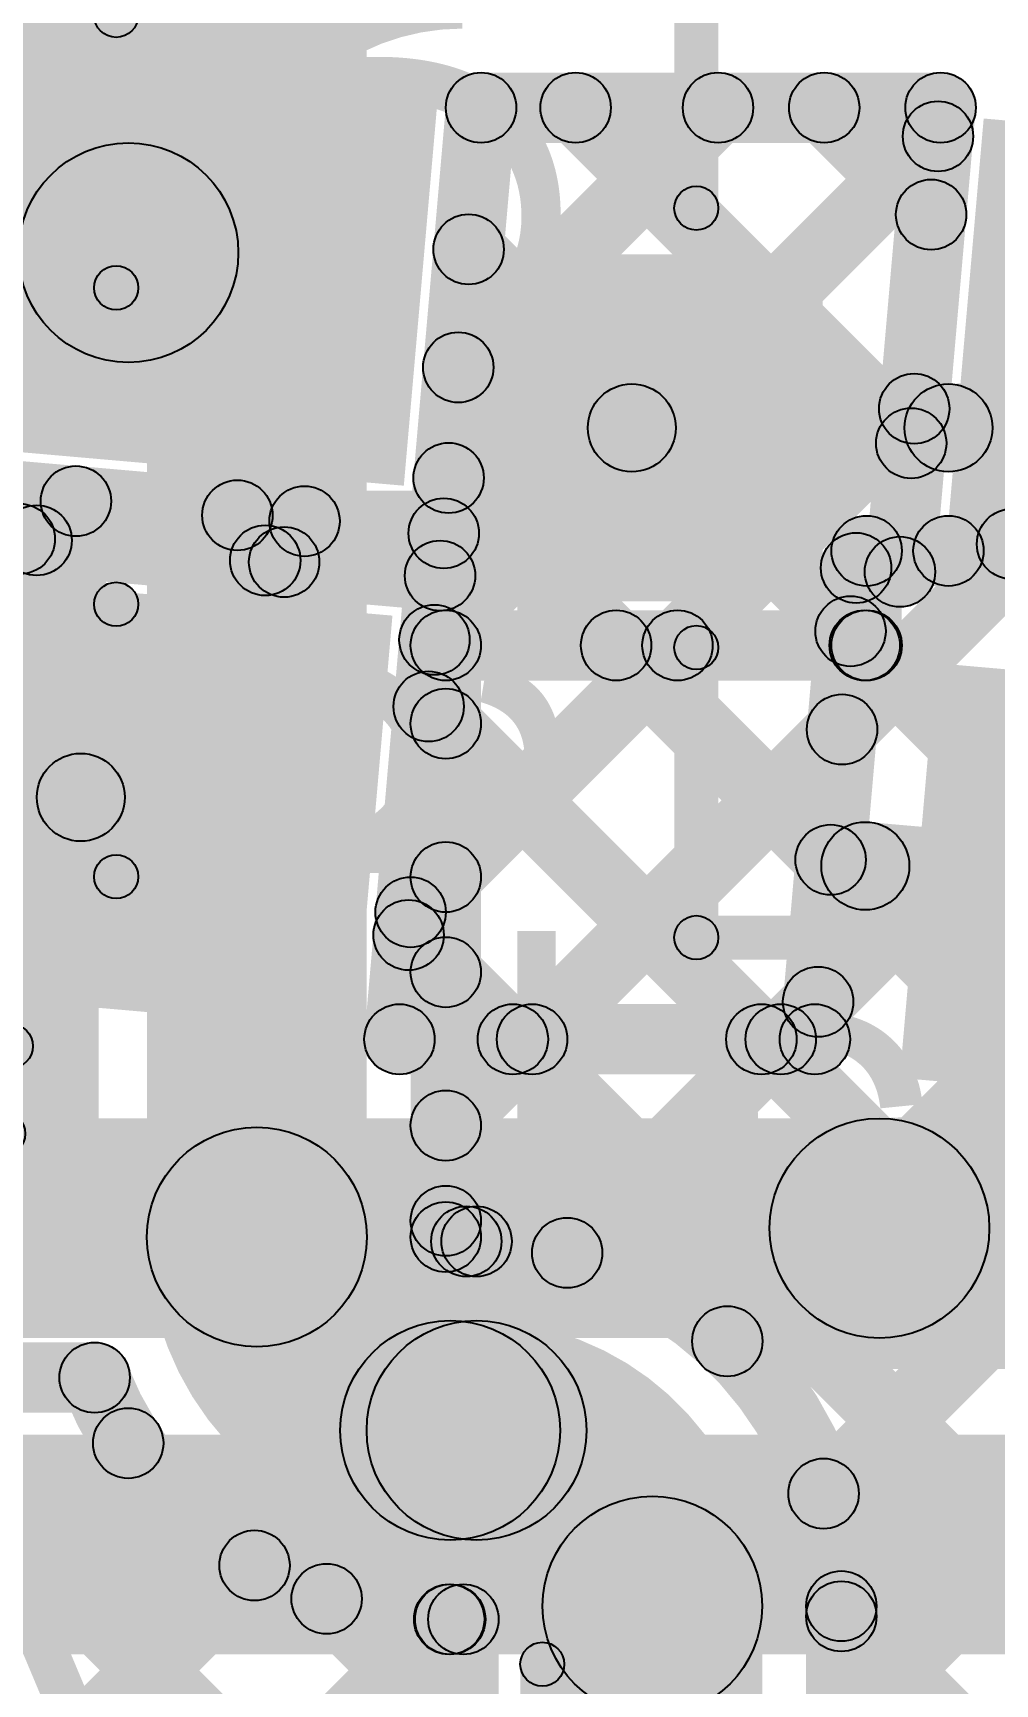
# Model space of a CAD drawing. Header units: millimetres. Extents: x -2.17 to 2.17, y -2.17 to 2.17.
# Drawn here: x -0.1375 to -0.028, y -0.8829 to -0.695 of the extents above; entities that cross this region are included whole.
import ezdxf

# ---------------------------------------------------------------- set-up
doc = ezdxf.new("R2010")
doc.units = ezdxf.units.MM
doc.header["$MEASUREMENT"] = 0
for name, color, linetype in [('BottomLayer', 5, 'Continuous'), ('BottomOverlay', 54, 'Continuous'), ('BottomPaste', 16, 'Continuous'), ('BottomSolder', 6, 'Continuous'), ('Mechanical2', 216, 'Continuous'), ('TopLayer', 1, 'Continuous'), ('TopOverlay', 2, 'Continuous'), ('TopPaste', 8, 'Continuous'), ('TopSolder', 216, 'Continuous')]:
    doc.layers.add(name, color=color, linetype=linetype)

# ---------------------------------------------------------------- blocks, each defined once
blk = doc.blocks.new('YS_SBZ9032C03R16_B_29')
at = {"layer": 'BottomOverlay'}
blk.add_hatch(color=54, dxfattribs=at).paths.add_polyline_path([(-0.22298, -0.039), (-0.21798, -0.039), (-0.21798, -0.072), (-0.22298, -0.072)])
h = blk.add_hatch(color=54, dxfattribs=at)
edge = h.paths.add_edge_path()
edge.add_arc((-0.22048, -0.072), 0.0025, 0, 360)
at = {"layer": 'BottomOverlay', "const_width": 0.005}
blk.add_lwpolyline([(0.17434, -0.04428, -0.777083), (-0.17427, -0.04458)], format="xyb", dxfattribs=at)
at = {"layer": 'BottomOverlay'}
blk.add_circle((-0.22048, -0.072), 0.0025, dxfattribs=at)
blk = doc.blocks.new('SOT_23F_B_95')
at = {"layer": 'BottomLayer'}
for points in [[(-0.05315, 0.05906), (-0.02165, 0.05906), (-0.02165, 0.02362), (-0.05315, 0.02362)], [(0.02165, 0.05906), (0.05315, 0.05906), (0.05315, 0.02362), (0.02165, 0.02362)], [(-0.01575, -0.02362), (0.01575, -0.02362), (0.01575, -0.05906), (-0.01575, -0.05906)]]:
    blk.add_hatch(color=5, dxfattribs=at).paths.add_polyline_path(points)
at = {"layer": 'BottomOverlay'}
h = blk.add_hatch(color=54, dxfattribs=at)
edge = h.paths.add_edge_path()
edge.add_arc((-0.066, 0.036), 0.005, 0, 360)
h = blk.add_hatch(color=54, dxfattribs=at)
edge = h.paths.add_edge_path()
edge.add_arc((-0.062, 0.036), 0.005, 0, 360)
for points in [[(-0.01236, 0.03418), (-0.01244, 0.03918), (0.00896, 0.0395), (0.00904, 0.0345)], [(-0.0555, -0.034), (-0.0605, -0.034), (-0.0605, 0.014), (-0.0555, 0.014)], [(0.0605, -0.034), (0.0555, -0.034), (0.0555, 0.014), (0.0605, 0.014)], [(-0.025, -0.0315), (-0.025, -0.0365), (-0.058, -0.0365), (-0.058, -0.0315)], [(0.058, -0.0315), (0.058, -0.0365), (0.025, -0.0365), (0.025, -0.0315)]]:
    blk.add_hatch(color=54, dxfattribs=at).paths.add_polyline_path(points)
h = blk.add_hatch(color=54, dxfattribs=at)
edge = h.paths.add_edge_path()
edge.add_arc((0.009, 0.037), 0.0025, 0, 360)
h = blk.add_hatch(color=54, dxfattribs=at)
edge = h.paths.add_edge_path()
edge.add_arc((-0.0124, 0.03668), 0.0025, 0, 360)
h = blk.add_hatch(color=54, dxfattribs=at)
edge = h.paths.add_edge_path()
edge.add_arc((-0.058, 0.014), 0.0025, 0, 360)
h = blk.add_hatch(color=54, dxfattribs=at)
edge = h.paths.add_edge_path()
edge.add_arc((0.058, 0.014), 0.0025, 0, 360)
h = blk.add_hatch(color=54, dxfattribs=at)
edge = h.paths.add_edge_path()
edge.add_arc((-0.058, -0.034), 0.0025, 0, 360)
h = blk.add_hatch(color=54, dxfattribs=at)
edge = h.paths.add_edge_path()
edge.add_arc((-0.058, -0.034), 0.0025, 0, 360)
h = blk.add_hatch(color=54, dxfattribs=at)
edge = h.paths.add_edge_path()
edge.add_arc((-0.025, -0.034), 0.0025, 0, 360)
h = blk.add_hatch(color=54, dxfattribs=at)
edge = h.paths.add_edge_path()
edge.add_arc((0.025, -0.034), 0.0025, 0, 360)
h = blk.add_hatch(color=54, dxfattribs=at)
edge = h.paths.add_edge_path()
edge.add_arc((0.058, -0.034), 0.0025, 0, 360)
h = blk.add_hatch(color=54, dxfattribs=at)
edge = h.paths.add_edge_path()
edge.add_arc((0.058, -0.034), 0.0025, 0, 360)
at = {"layer": 'BottomPaste'}
for points in [[(-0.05315, 0.05906), (-0.02165, 0.05906), (-0.02165, 0.02362), (-0.05315, 0.02362)], [(0.02165, 0.05906), (0.05315, 0.05906), (0.05315, 0.02362), (0.02165, 0.02362)], [(-0.01575, -0.02362), (0.01575, -0.02362), (0.01575, -0.05906), (-0.01575, -0.05906)]]:
    blk.add_hatch(color=16, dxfattribs=at).paths.add_polyline_path(points)
at = {"layer": 'BottomSolder'}
for points in [[(-0.05715, 0.06306), (-0.01765, 0.06306), (-0.01765, 0.01962), (-0.05715, 0.01962)], [(0.01765, 0.06306), (0.05715, 0.06306), (0.05715, 0.01962), (0.01765, 0.01962)], [(-0.01975, -0.01962), (0.01975, -0.01962), (0.01975, -0.06306), (-0.01975, -0.06306)]]:
    blk.add_hatch(color=6, dxfattribs=at).paths.add_polyline_path(points)
at = {"layer": 'BottomOverlay', "const_width": 0.01}
blk.add_lwpolyline([(-0.062, 0.036, 1), (-0.066, 0.036, 1)], format="xyb", close=True, dxfattribs=at)
at = {"layer": 'BottomOverlay'}
for centre, radius in [((-0.066, 0.036), 0.005), ((-0.062, 0.036), 0.005), ((0.009, 0.037), 0.0025), ((-0.0124, 0.03668), 0.0025), ((-0.058, 0.014), 0.0025), ((0.058, 0.014), 0.0025), ((-0.058, -0.034), 0.0025), ((-0.058, -0.034), 0.0025), ((-0.025, -0.034), 0.0025), ((0.025, -0.034), 0.0025), ((0.058, -0.034), 0.0025), ((0.058, -0.034), 0.0025)]:
    blk.add_circle(centre, radius, dxfattribs=at)
blk = doc.blocks.new('WS2812B_M____248')
at = {"layer": 'TopLayer'}
for points in [[(-0.09409, 0.05079), (-0.03504, 0.05079), (-0.03504, 0.01142), (-0.09409, 0.01142)], [(0.03504, 0.05079), (0.09409, 0.05079), (0.09409, 0.01142), (0.03504, 0.01142)], [(-0.09409, -0.01142), (-0.03504, -0.01142), (-0.03504, -0.05079), (-0.09409, -0.05079)], [(0.03504, -0.01142), (0.09409, -0.01142), (0.09409, -0.05079), (0.03504, -0.05079)]]:
    blk.add_hatch(color=1, dxfattribs=at).paths.add_polyline_path(points)
at = {"layer": 'TopOverlay'}
h = blk.add_hatch(color=2, dxfattribs=at)
edge = h.paths.add_edge_path()
edge.add_arc((-0.07, 0.07), 0.0025, 0, 360)
h = blk.add_hatch(color=2, dxfattribs=at)
edge = h.paths.add_edge_path()
edge.add_arc((-0.07, 0.07), 0.0025, 0, 360)
for points in [[(-0.07, 0.0675), (-0.07, 0.0725), (0.07, 0.0725), (0.07, 0.0675)], [(-0.0675, 0.06), (-0.0725, 0.06), (-0.0725, 0.07), (-0.0675, 0.07)], [(0.0725, 0.06), (0.0675, 0.06), (0.0675, 0.07), (0.0725, 0.07)], [(-0.0675, -0.07), (-0.0725, -0.07), (-0.0725, -0.06), (-0.0675, -0.06)], [(0.0725, -0.07), (0.0675, -0.07), (0.0675, -0.06), (0.0725, -0.06)], [(-0.07, -0.0725), (-0.07, -0.0675), (0.07, -0.0675), (0.07, -0.0725)]]:
    blk.add_hatch(color=2, dxfattribs=at).paths.add_polyline_path(points)
h = blk.add_hatch(color=2, dxfattribs=at)
edge = h.paths.add_edge_path()
edge.add_arc((0.07, 0.07), 0.0025, 0, 360)
h = blk.add_hatch(color=2, dxfattribs=at)
edge = h.paths.add_edge_path()
edge.add_arc((0.07, 0.07), 0.0025, 0, 360)
h = blk.add_hatch(color=2, dxfattribs=at)
edge = h.paths.add_edge_path()
edge.add_arc((-0.091, 0.061), 0.0025, 0, 360)
h = blk.add_hatch(color=2, dxfattribs=at)
edge = h.paths.add_edge_path()
edge.add_arc((-0.085, 0.061), 0.0025, 0, 360)
h = blk.add_hatch(color=2, dxfattribs=at)
edge = h.paths.add_edge_path()
edge.add_arc((-0.07, 0.06), 0.0025, 0, 360)
h = blk.add_hatch(color=2, dxfattribs=at)
edge = h.paths.add_edge_path()
edge.add_arc((0.07, 0.06), 0.0025, 0, 360)
h = blk.add_hatch(color=2, dxfattribs=at)
edge = h.paths.add_edge_path()
edge.add_arc((-0.07, -0.06), 0.0025, 0, 360)
h = blk.add_hatch(color=2, dxfattribs=at)
edge = h.paths.add_edge_path()
edge.add_arc((0.07, -0.06), 0.0025, 0, 360)
h = blk.add_hatch(color=2, dxfattribs=at)
edge = h.paths.add_edge_path()
edge.add_arc((-0.07, -0.07), 0.0025, 0, 360)
h = blk.add_hatch(color=2, dxfattribs=at)
edge = h.paths.add_edge_path()
edge.add_arc((-0.07, -0.07), 0.0025, 0, 360)
h = blk.add_hatch(color=2, dxfattribs=at)
edge = h.paths.add_edge_path()
edge.add_arc((0.07, -0.07), 0.0025, 0, 360)
h = blk.add_hatch(color=2, dxfattribs=at)
edge = h.paths.add_edge_path()
edge.add_arc((0.07, -0.07), 0.0025, 0, 360)
at = {"layer": 'TopPaste'}
for points in [[(-0.09409, 0.05079), (-0.03504, 0.05079), (-0.03504, 0.01142), (-0.09409, 0.01142)], [(0.03504, 0.05079), (0.09409, 0.05079), (0.09409, 0.01142), (0.03504, 0.01142)], [(-0.09409, -0.01142), (-0.03504, -0.01142), (-0.03504, -0.05079), (-0.09409, -0.05079)], [(0.03504, -0.01142), (0.09409, -0.01142), (0.09409, -0.05079), (0.03504, -0.05079)]]:
    blk.add_hatch(color=8, dxfattribs=at).paths.add_polyline_path(points)
at = {"layer": 'TopSolder'}
for points in [[(-0.09809, 0.05479), (-0.03104, 0.05479), (-0.03104, 0.00742), (-0.09809, 0.00742)], [(0.03104, 0.05479), (0.09809, 0.05479), (0.09809, 0.00742), (0.03104, 0.00742)], [(-0.09809, -0.00742), (-0.03104, -0.00742), (-0.03104, -0.05479), (-0.09809, -0.05479)], [(0.03104, -0.00742), (0.09809, -0.00742), (0.09809, -0.05479), (0.03104, -0.05479)]]:
    blk.add_hatch(color=216, dxfattribs=at).paths.add_polyline_path(points)
at = {"layer": 'TopOverlay', "const_width": 0.005}
blk.add_lwpolyline([(-0.085, 0.061, 1), (-0.091, 0.061, 1)], format="xyb", close=True, dxfattribs=at)
at = {"layer": 'TopOverlay'}
for centre in [(-0.07, 0.07), (-0.07, 0.07), (0.07, 0.07), (0.07, 0.07), (-0.091, 0.061), (-0.085, 0.061), (-0.07, 0.06), (0.07, 0.06), (-0.07, -0.06), (0.07, -0.06), (-0.07, -0.07), (-0.07, -0.07), (0.07, -0.07), (0.07, -0.07)]:
    blk.add_circle(centre, 0.0025, dxfattribs=at)
blk = doc.blocks.new('C__0603_B_288')
at = {"layer": 'BottomLayer'}
for points in [[(-0.045, -0.0175), (-0.045, 0.0175), (-0.015, 0.0175), (-0.015, -0.0175)], [(0.015, -0.0175), (0.015, 0.0175), (0.045, 0.0175), (0.045, -0.0175)]]:
    blk.add_hatch(color=5, dxfattribs=at).paths.add_polyline_path(points)
at = {"layer": 'BottomOverlay'}
h = blk.add_hatch(color=54, dxfattribs=at)
edge = h.paths.add_edge_path()
edge.add_arc((-0.049, 0.021), 0.0025, 0, 360)
h = blk.add_hatch(color=54, dxfattribs=at)
edge = h.paths.add_edge_path()
edge.add_arc((-0.049, 0.021), 0.0025, 0, 360)
for points in [[(-0.049, 0.0185), (-0.049, 0.0235), (-0.018, 0.0235), (-0.018, 0.0185)], [(0.018, 0.0185), (0.018, 0.0235), (0.049, 0.0235), (0.049, 0.0185)], [(-0.0515, 0.021), (-0.0465, 0.021), (-0.0465, -0.021), (-0.0515, -0.021)], [(0.0465, 0.021), (0.0515, 0.021), (0.0515, -0.021), (0.0465, -0.021)], [(-0.049, -0.0235), (-0.049, -0.0185), (-0.018, -0.0185), (-0.018, -0.0235)], [(0.018, -0.0235), (0.018, -0.0185), (0.049, -0.0185), (0.049, -0.0235)]]:
    blk.add_hatch(color=54, dxfattribs=at).paths.add_polyline_path(points)
h = blk.add_hatch(color=54, dxfattribs=at)
edge = h.paths.add_edge_path()
edge.add_arc((-0.018, 0.021), 0.0025, 0, 360)
h = blk.add_hatch(color=54, dxfattribs=at)
edge = h.paths.add_edge_path()
edge.add_arc((0.018, 0.021), 0.0025, 0, 360)
h = blk.add_hatch(color=54, dxfattribs=at)
edge = h.paths.add_edge_path()
edge.add_arc((0.049, 0.021), 0.0025, 0, 360)
h = blk.add_hatch(color=54, dxfattribs=at)
edge = h.paths.add_edge_path()
edge.add_arc((0.049, 0.021), 0.0025, 0, 360)
h = blk.add_hatch(color=54, dxfattribs=at)
edge = h.paths.add_edge_path()
edge.add_arc((-0.049, -0.021), 0.0025, 0, 360)
h = blk.add_hatch(color=54, dxfattribs=at)
edge = h.paths.add_edge_path()
edge.add_arc((-0.049, -0.021), 0.0025, 0, 360)
h = blk.add_hatch(color=54, dxfattribs=at)
edge = h.paths.add_edge_path()
edge.add_arc((-0.018, -0.021), 0.0025, 0, 360)
h = blk.add_hatch(color=54, dxfattribs=at)
edge = h.paths.add_edge_path()
edge.add_arc((0.018, -0.021), 0.0025, 0, 360)
h = blk.add_hatch(color=54, dxfattribs=at)
edge = h.paths.add_edge_path()
edge.add_arc((0.049, -0.021), 0.0025, 0, 360)
h = blk.add_hatch(color=54, dxfattribs=at)
edge = h.paths.add_edge_path()
edge.add_arc((0.049, -0.021), 0.0025, 0, 360)
at = {"layer": 'BottomPaste'}
for points in [[(-0.045, -0.0175), (-0.045, 0.0175), (-0.015, 0.0175), (-0.015, -0.0175)], [(0.015, -0.0175), (0.015, 0.0175), (0.045, 0.0175), (0.045, -0.0175)]]:
    blk.add_hatch(color=16, dxfattribs=at).paths.add_polyline_path(points)
at = {"layer": 'BottomSolder'}
for points in [[(-0.04736, -0.01986), (-0.04736, 0.01986), (-0.01264, 0.01986), (-0.01264, -0.01986)], [(0.01264, -0.01986), (0.01264, 0.01986), (0.04736, 0.01986), (0.04736, -0.01986)]]:
    blk.add_hatch(color=6, dxfattribs=at).paths.add_polyline_path(points)
at = {"layer": 'BottomOverlay'}
for centre in [(-0.049, 0.021), (-0.049, 0.021), (-0.018, 0.021), (0.018, 0.021), (0.049, 0.021), (0.049, 0.021), (-0.049, -0.021), (-0.049, -0.021), (-0.018, -0.021), (0.018, -0.021), (0.049, -0.021), (0.049, -0.021)]:
    blk.add_circle(centre, 0.0025, dxfattribs=at)

msp = doc.modelspace()

# ---------------------------------------------------------------- hatches: boundary and pattern name
at = {"layer": 'BottomLayer'}
for points in [[(-0.0995, -0.832), (-0.1245, -0.832), (-0.1245, -0.42), (-0.0995, -0.42)], [(-0.175, -0.741), (-0.131, -0.741), (-0.131, -0.5), (-0.175, -0.5)], [(-0.06934, -0.74493), (-0.06934, -0.73493), (-0.03331, -0.73493), (-0.03331, -0.74493)], [(-0.217, -0.839), (-0.13, -0.839), (-0.13, -0.751), (-0.217, -0.751)], [(-0.08767, -0.82215), (-0.09333, -0.8165), (-0.02656, -0.74972), (-0.0209, -0.75538)], [(-0.04262, -0.75793), (-0.04262, -0.74993), (-0.03331, -0.74993), (-0.03331, -0.75793)], [(-0.02891, -0.75598), (-0.02325, -0.75033), (-0.01555, -0.75803), (-0.02121, -0.76369)], [(-0.03862, -0.76468), (-0.04662, -0.76468), (-0.04662, -0.75393), (-0.03862, -0.75393)], [(-0.0905, -0.76868), (-0.0905, -0.76068), (-0.04262, -0.76068), (-0.04262, -0.76868)], [(-0.08767, -0.79387), (-0.09333, -0.78821), (-0.06697, -0.76185), (-0.06131, -0.76751)], [(-0.07395, -0.76751), (-0.06829, -0.76185), (0.01587, -0.84602), (0.01021, -0.85167)], [(-0.04567, -0.76751), (-0.04001, -0.76185), (-0.01555, -0.78631), (-0.02121, -0.79197)], [(-0.0865, -0.832), (-0.0945, -0.832), (-0.0945, -0.76468), (-0.0865, -0.76468)], [(-0.09333, -0.77642), (-0.08767, -0.77076), (0.00706, -0.86549), (0.0014, -0.87115)], [(-0.07386, -0.83663), (-0.07952, -0.83097), (-0.02121, -0.77266), (-0.01555, -0.77832)], [(-0.09333, -0.8047), (-0.08767, -0.79904), (0.02337, -0.91008), (0.01771, -0.91574)], [(-0.05564, -0.84669), (-0.0613, -0.84103), (-0.02121, -0.80094), (-0.01555, -0.8066)], [(-0.04469, -0.86403), (-0.05035, -0.85837), (-0.00748, -0.8155), (-0.00182, -0.82116)], [(-0.09333, -0.83298), (-0.08767, -0.82733), (-0.08533, -0.82967), (-0.09098, -0.83533)], [(-0.04267, -0.89029), (-0.04833, -0.88463), (0.00341, -0.83289), (0.00907, -0.83855)], [(-0.09, -0.8665), (-0.09, -0.8415), (-0.087, -0.8415), (-0.087, -0.8665)], [(-0.226, -0.852), (-0.226, -0.844), (-0.13045, -0.844), (-0.13045, -0.852)], [(-0.16034, -0.85083), (-0.15468, -0.84517), (-0.0945, -0.90535), (-0.10016, -0.91101)], [(-0.17652, -0.91101), (-0.18218, -0.90535), (-0.12946, -0.85263), (-0.1238, -0.85829)], [(-0.14824, -0.91101), (-0.1539, -0.90535), (-0.11509, -0.86654), (-0.10943, -0.8722)], [(-0.10689, -0.87599), (-0.10123, -0.87034), (-0.08567, -0.8859), (-0.09133, -0.89155)], [(-0.11996, -0.91101), (-0.12561, -0.90535), (-0.09293, -0.87267), (-0.08728, -0.87833)], [(-0.04833, -0.87798), (-0.04267, -0.87233), (0.01384, -0.92884), (0.00819, -0.9345)], [(-0.0545, -2.09761), (-0.0795, -2.09761), (-0.0795, -0.874), (-0.0545, -0.874)], [(-0.0415, -0.96509), (-0.0495, -0.96509), (-0.0495, -0.874), (-0.0415, -0.874)], [(-0.0845, -0.90818), (-0.0925, -0.90818), (-0.0925, -0.8755), (-0.0845, -0.8755)]]:
    msp.add_hatch(color=5, dxfattribs=at).paths.add_polyline_path(points)
h = msp.add_hatch(color=5, dxfattribs=at)
edge = h.paths.add_edge_path()
edge.add_arc((-0.06934, -0.73993), 0.005, 0, 360)
h = msp.add_hatch(color=5, dxfattribs=at)
edge = h.paths.add_edge_path()
edge.add_arc((-0.03331, -0.73993), 0.005, 0, 360)
h = msp.add_hatch(color=5, dxfattribs=at)
edge = h.paths.add_edge_path()
edge.add_arc((-0.03331, -0.73993), 0.005, 0, 360)
h = msp.add_hatch(color=5, dxfattribs=at)
edge = h.paths.add_edge_path()
edge.add_arc((-0.02608, -0.75315), 0.004, 0, 360)
h = msp.add_hatch(color=5, dxfattribs=at)
edge = h.paths.add_edge_path()
edge.add_arc((-0.04262, -0.75393), 0.004, 0, 360)
h = msp.add_hatch(color=5, dxfattribs=at)
edge = h.paths.add_edge_path()
edge.add_arc((-0.04262, -0.75393), 0.004, 0, 360)
h = msp.add_hatch(color=5, dxfattribs=at)
edge = h.paths.add_edge_path()
edge.add_arc((-0.03331, -0.75393), 0.004, 0, 360)
h = msp.add_hatch(color=5, dxfattribs=at)
edge = h.paths.add_edge_path()
edge.add_arc((-0.03331, -0.75393), 0.004, 0, 360)
h = msp.add_hatch(color=5, dxfattribs=at)
edge = h.paths.add_edge_path()
edge.add_arc((-0.0905, -0.76468), 0.004, 0, 360)
h = msp.add_hatch(color=5, dxfattribs=at)
edge = h.paths.add_edge_path()
edge.add_arc((-0.0905, -0.76468), 0.004, 0, 360)
h = msp.add_hatch(color=5, dxfattribs=at)
edge = h.paths.add_edge_path()
edge.add_arc((-0.07112, -0.76468), 0.004, 0, 360)
h = msp.add_hatch(color=5, dxfattribs=at)
edge = h.paths.add_edge_path()
edge.add_arc((-0.06414, -0.76468), 0.004, 0, 360)
h = msp.add_hatch(color=5, dxfattribs=at)
edge = h.paths.add_edge_path()
edge.add_arc((-0.04284, -0.76468), 0.004, 0, 360)
h = msp.add_hatch(color=5, dxfattribs=at)
edge = h.paths.add_edge_path()
edge.add_arc((-0.04262, -0.76468), 0.004, 0, 360)
h = msp.add_hatch(color=5, dxfattribs=at)
edge = h.paths.add_edge_path()
edge.add_arc((-0.04262, -0.76468), 0.004, 0, 360)
h = msp.add_hatch(color=5, dxfattribs=at)
edge = h.paths.add_edge_path()
edge.add_arc((-0.0905, -0.77359), 0.004, 0, 360)
h = msp.add_hatch(color=5, dxfattribs=at)
edge = h.paths.add_edge_path()
edge.add_arc((-0.0905, -0.79104), 0.004, 0, 360)
h = msp.add_hatch(color=5, dxfattribs=at)
edge = h.paths.add_edge_path()
edge.add_arc((-0.0905, -0.80187), 0.004, 0, 360)
h = msp.add_hatch(color=5, dxfattribs=at)
edge = h.paths.add_edge_path()
edge.add_arc((-0.0905, -0.81932), 0.004, 0, 360)
h = msp.add_hatch(color=5, dxfattribs=at)
edge = h.paths.add_edge_path()
edge.add_arc((-0.112, -0.832), 0.0125, 0, 360)
h = msp.add_hatch(color=5, dxfattribs=at)
edge = h.paths.add_edge_path()
edge.add_arc((-0.112, -0.832), 0.0125, 0, 360)
h = msp.add_hatch(color=5, dxfattribs=at)
edge = h.paths.add_edge_path()
edge.add_arc((-0.0905, -0.83016), 0.004, 0, 360)
h = msp.add_hatch(color=5, dxfattribs=at)
edge = h.paths.add_edge_path()
edge.add_arc((-0.0905, -0.832), 0.004, 0, 360)
h = msp.add_hatch(color=5, dxfattribs=at)
edge = h.paths.add_edge_path()
edge.add_arc((-0.08816, -0.8325), 0.004, 0, 360)
h = msp.add_hatch(color=5, dxfattribs=at)
edge = h.paths.add_edge_path()
edge.add_arc((-0.087, -0.8325), 0.004, 0, 360)
h = msp.add_hatch(color=5, dxfattribs=at)
edge = h.paths.add_edge_path()
edge.add_arc((-0.07669, -0.8338), 0.004, 0, 360)
h = msp.add_hatch(color=5, dxfattribs=at)
edge = h.paths.add_edge_path()
edge.add_arc((-0.09, -0.854), 0.0125, 0, 360)
h = msp.add_hatch(color=5, dxfattribs=at)
edge = h.paths.add_edge_path()
edge.add_arc((-0.09, -0.854), 0.0125, 0, 360)
h = msp.add_hatch(color=5, dxfattribs=at)
edge = h.paths.add_edge_path()
edge.add_arc((-0.087, -0.854), 0.0125, 0, 360)
h = msp.add_hatch(color=5, dxfattribs=at)
edge = h.paths.add_edge_path()
edge.add_arc((-0.087, -0.854), 0.0125, 0, 360)
h = msp.add_hatch(color=5, dxfattribs=at)
edge = h.paths.add_edge_path()
edge.add_arc((-0.05847, -0.84386), 0.004, 0, 360)
h = msp.add_hatch(color=5, dxfattribs=at)
edge = h.paths.add_edge_path()
edge.add_arc((-0.13045, -0.848), 0.004, 0, 360)
h = msp.add_hatch(color=5, dxfattribs=at)
edge = h.paths.add_edge_path()
edge.add_arc((-0.13045, -0.848), 0.004, 0, 360)
h = msp.add_hatch(color=5, dxfattribs=at)
edge = h.paths.add_edge_path()
edge.add_arc((-0.12663, -0.85546), 0.004, 0, 360)
h = msp.add_hatch(color=5, dxfattribs=at)
edge = h.paths.add_edge_path()
edge.add_arc((-0.04752, -0.8612), 0.004, 0, 360)
h = msp.add_hatch(color=5, dxfattribs=at)
edge = h.paths.add_edge_path()
edge.add_arc((-0.067, -0.874), 0.0125, 0, 360)
h = msp.add_hatch(color=5, dxfattribs=at)
edge = h.paths.add_edge_path()
edge.add_arc((-0.067, -0.874), 0.0125, 0, 360)
h = msp.add_hatch(color=5, dxfattribs=at)
edge = h.paths.add_edge_path()
edge.add_arc((-0.11226, -0.86937), 0.004, 0, 360)
h = msp.add_hatch(color=5, dxfattribs=at)
edge = h.paths.add_edge_path()
edge.add_arc((-0.10406, -0.87317), 0.004, 0, 360)
h = msp.add_hatch(color=5, dxfattribs=at)
edge = h.paths.add_edge_path()
edge.add_arc((-0.09011, -0.8755), 0.004, 0, 360)
h = msp.add_hatch(color=5, dxfattribs=at)
edge = h.paths.add_edge_path()
edge.add_arc((-0.09, -0.8755), 0.004, 0, 360)
h = msp.add_hatch(color=5, dxfattribs=at)
edge = h.paths.add_edge_path()
edge.add_arc((-0.0885, -0.8755), 0.004, 0, 360)
h = msp.add_hatch(color=5, dxfattribs=at)
edge = h.paths.add_edge_path()
edge.add_arc((-0.0455, -0.874), 0.004, 0, 360)
h = msp.add_hatch(color=5, dxfattribs=at)
edge = h.paths.add_edge_path()
edge.add_arc((-0.0455, -0.874), 0.004, 0, 360)
h = msp.add_hatch(color=5, dxfattribs=at)
edge = h.paths.add_edge_path()
edge.add_arc((-0.0455, -0.87516), 0.004, 0, 360)
at = {"layer": 'TopLayer'}
for points in [[(-0.20547, -0.70474), (-0.19791, -0.6982), (-0.12825, -0.7787), (-0.13581, -0.78524)], [(-0.08625, -0.73588), (-0.09191, -0.73022), (-0.06236, -0.70067), (-0.0567, -0.70633)], [(-0.08649, -0.7075), (-0.08649, -0.6995), (-0.03421, -0.6995), (-0.03421, -0.7075)], [(-0.07856, -0.70633), (-0.07291, -0.70067), (-0.03473, -0.73885), (-0.04038, -0.74451)], [(-0.05028, -0.70633), (-0.04462, -0.70067), (-0.03245, -0.71284), (-0.03811, -0.7185)], [(-0.08674, -0.75228), (-0.09471, -0.75158), (-0.09048, -0.70315), (-0.08251, -0.70385)], [(-0.08896, -0.76687), (-0.09462, -0.76122), (-0.03733, -0.70393), (-0.03167, -0.70958)], [(-0.03485, -0.75666), (-0.04282, -0.75596), (-0.0382, -0.70315), (-0.03023, -0.70385)], [(-0.09073, -0.72245), (-0.08507, -0.71679), (-0.04162, -0.76024), (-0.04727, -0.7659)], [(-0.09167, -0.79787), (-0.09733, -0.79221), (-0.04004, -0.73492), (-0.03438, -0.74058)], [(-0.14385, -0.7513), (-0.14315, -0.74333), (-0.09038, -0.74795), (-0.09108, -0.75592)], [(-0.09301, -0.74845), (-0.08735, -0.7428), (-0.04389, -0.78625), (-0.04955, -0.79191)], [(-0.14653, -0.74993), (-0.14048, -0.7447), (-0.13593, -0.74995), (-0.14198, -0.75518)], [(-0.13422, -0.75556), (-0.13987, -0.74991), (-0.13541, -0.74544), (-0.12976, -0.7511)], [(-0.11704, -0.75271), (-0.11138, -0.74705), (-0.10606, -0.75237), (-0.11172, -0.75803)], [(-0.13931, -0.75655), (-0.13861, -0.74858), (-0.0908, -0.75276), (-0.0915, -0.76073)], [(-0.10821, -0.75784), (-0.11387, -0.75218), (-0.1094, -0.74772), (-0.10375, -0.75338)], [(-0.04416, -0.75986), (-0.04347, -0.75189), (-0.03849, -0.75232), (-0.03918, -0.76029)], [(-0.09178, -0.80985), (-0.09975, -0.80915), (-0.09514, -0.7564), (-0.08717, -0.7571)], [(-0.04452, -0.80985), (-0.05249, -0.80915), (-0.0478, -0.75552), (-0.03983, -0.75622)], [(-0.09528, -0.77446), (-0.08962, -0.76881), (-0.05176, -0.80667), (-0.05742, -0.81233)], [(-0.07785, -0.81233), (-0.0835, -0.80667), (-0.04825, -0.77142), (-0.04259, -0.77708)], [(-0.0432, -0.79476), (-0.04233, -0.7848), (-0.00295, -0.78824), (-0.00383, -0.7982)], [(-0.09756, -0.80047), (-0.0919, -0.79481), (-0.08004, -0.80667), (-0.0857, -0.81233)], [(-0.04956, -0.81233), (-0.05522, -0.80667), (-0.05096, -0.80242), (-0.04531, -0.80807)], [(-0.09577, -0.8135), (-0.09577, -0.8055), (-0.04851, -0.8055), (-0.04851, -0.8135)], [(-0.15188, -0.8435), (-0.15188, -0.8185), (-0.04117, -0.8185), (-0.04117, -0.8435)], [(-0.216, -0.8795), (-0.216, -0.8545), (-0.006, -0.8545), (-0.006, -0.8795)]]:
    msp.add_hatch(color=1, dxfattribs=at).paths.add_polyline_path(points)
h = msp.add_hatch(color=1, dxfattribs=at)
edge = h.paths.add_edge_path()
edge.add_arc((-0.08649, -0.7035), 0.004, 0, 360)
h = msp.add_hatch(color=1, dxfattribs=at)
edge = h.paths.add_edge_path()
edge.add_arc((-0.08649, -0.7035), 0.004, 0, 360)
h = msp.add_hatch(color=1, dxfattribs=at)
edge = h.paths.add_edge_path()
edge.add_arc((-0.07573, -0.7035), 0.004, 0, 360)
h = msp.add_hatch(color=1, dxfattribs=at)
edge = h.paths.add_edge_path()
edge.add_arc((-0.05953, -0.7035), 0.004, 0, 360)
h = msp.add_hatch(color=1, dxfattribs=at)
edge = h.paths.add_edge_path()
edge.add_arc((-0.04745, -0.7035), 0.004, 0, 360)
h = msp.add_hatch(color=1, dxfattribs=at)
edge = h.paths.add_edge_path()
edge.add_arc((-0.03421, -0.7035), 0.004, 0, 360)
h = msp.add_hatch(color=1, dxfattribs=at)
edge = h.paths.add_edge_path()
edge.add_arc((-0.03421, -0.7035), 0.004, 0, 360)
h = msp.add_hatch(color=1, dxfattribs=at)
edge = h.paths.add_edge_path()
edge.add_arc((-0.0345, -0.70676), 0.004, 0, 360)
h = msp.add_hatch(color=1, dxfattribs=at)
edge = h.paths.add_edge_path()
edge.add_arc((-0.12661, -0.72), 0.0125, 0, 360)
h = msp.add_hatch(color=1, dxfattribs=at)
edge = h.paths.add_edge_path()
edge.add_arc((-0.12661, -0.72), 0.0125, 0, 360)
h = msp.add_hatch(color=1, dxfattribs=at)
edge = h.paths.add_edge_path()
edge.add_arc((-0.03528, -0.71567), 0.004, 0, 360)
h = msp.add_hatch(color=1, dxfattribs=at)
edge = h.paths.add_edge_path()
edge.add_arc((-0.0879, -0.71962), 0.004, 0, 360)
h = msp.add_hatch(color=1, dxfattribs=at)
edge = h.paths.add_edge_path()
edge.add_arc((-0.08908, -0.73305), 0.004, 0, 360)
h = msp.add_hatch(color=1, dxfattribs=at)
edge = h.paths.add_edge_path()
edge.add_arc((-0.03721, -0.73775), 0.004, 0, 360)
h = msp.add_hatch(color=1, dxfattribs=at)
edge = h.paths.add_edge_path()
edge.add_arc((-0.03755, -0.74168), 0.004, 0, 360)
h = msp.add_hatch(color=1, dxfattribs=at)
edge = h.paths.add_edge_path()
edge.add_arc((-0.09018, -0.74563), 0.004, 0, 360)
h = msp.add_hatch(color=1, dxfattribs=at)
edge = h.paths.add_edge_path()
edge.add_arc((-0.13258, -0.74827), 0.004, 0, 360)
h = msp.add_hatch(color=1, dxfattribs=at)
edge = h.paths.add_edge_path()
edge.add_arc((-0.11421, -0.74988), 0.004, 0, 360)
h = msp.add_hatch(color=1, dxfattribs=at)
edge = h.paths.add_edge_path()
edge.add_arc((-0.10657, -0.75055), 0.004, 0, 360)
h = msp.add_hatch(color=1, dxfattribs=at)
edge = h.paths.add_edge_path()
edge.add_arc((-0.13896, -0.75257), 0.004, 0, 360)
h = msp.add_hatch(color=1, dxfattribs=at)
edge = h.paths.add_edge_path()
edge.add_arc((-0.13896, -0.75257), 0.004, 0, 360)
h = msp.add_hatch(color=1, dxfattribs=at)
edge = h.paths.add_edge_path()
edge.add_arc((-0.13705, -0.75273), 0.004, 0, 360)
h = msp.add_hatch(color=1, dxfattribs=at)
edge = h.paths.add_edge_path()
edge.add_arc((-0.09073, -0.75193), 0.004, 0, 360)
h = msp.add_hatch(color=1, dxfattribs=at)
edge = h.paths.add_edge_path()
edge.add_arc((-0.09073, -0.75193), 0.004, 0, 360)
h = msp.add_hatch(color=1, dxfattribs=at)
edge = h.paths.add_edge_path()
edge.add_arc((-0.11104, -0.75501), 0.004, 0, 360)
h = msp.add_hatch(color=1, dxfattribs=at)
edge = h.paths.add_edge_path()
edge.add_arc((-0.10889, -0.7552), 0.004, 0, 360)
h = msp.add_hatch(color=1, dxfattribs=at)
edge = h.paths.add_edge_path()
edge.add_arc((-0.09115, -0.75675), 0.004, 0, 360)
h = msp.add_hatch(color=1, dxfattribs=at)
edge = h.paths.add_edge_path()
edge.add_arc((-0.09115, -0.75675), 0.004, 0, 360)
h = msp.add_hatch(color=1, dxfattribs=at)
edge = h.paths.add_edge_path()
edge.add_arc((-0.04382, -0.75587), 0.004, 0, 360)
h = msp.add_hatch(color=1, dxfattribs=at)
edge = h.paths.add_edge_path()
edge.add_arc((-0.04382, -0.75587), 0.004, 0, 360)
h = msp.add_hatch(color=1, dxfattribs=at)
edge = h.paths.add_edge_path()
edge.add_arc((-0.03883, -0.75631), 0.004, 0, 360)
h = msp.add_hatch(color=1, dxfattribs=at)
edge = h.paths.add_edge_path()
edge.add_arc((-0.03883, -0.75631), 0.004, 0, 360)
h = msp.add_hatch(color=1, dxfattribs=at)
edge = h.paths.add_edge_path()
edge.add_arc((-0.09179, -0.76405), 0.004, 0, 360)
h = msp.add_hatch(color=1, dxfattribs=at)
edge = h.paths.add_edge_path()
edge.add_arc((-0.04445, -0.76307), 0.004, 0, 360)
h = msp.add_hatch(color=1, dxfattribs=at)
edge = h.paths.add_edge_path()
edge.add_arc((-0.09245, -0.77163), 0.004, 0, 360)
h = msp.add_hatch(color=1, dxfattribs=at)
edge = h.paths.add_edge_path()
edge.add_arc((-0.04542, -0.77425), 0.004, 0, 360)
h = msp.add_hatch(color=1, dxfattribs=at)
edge = h.paths.add_edge_path()
edge.add_arc((-0.13203, -0.78197), 0.005, 0, 360)
h = msp.add_hatch(color=1, dxfattribs=at)
edge = h.paths.add_edge_path()
edge.add_arc((-0.04672, -0.78908), 0.004, 0, 360)
h = msp.add_hatch(color=1, dxfattribs=at)
edge = h.paths.add_edge_path()
edge.add_arc((-0.04277, -0.78978), 0.005, 0, 360)
h = msp.add_hatch(color=1, dxfattribs=at)
edge = h.paths.add_edge_path()
edge.add_arc((-0.0945, -0.79504), 0.004, 0, 360)
h = msp.add_hatch(color=1, dxfattribs=at)
edge = h.paths.add_edge_path()
edge.add_arc((-0.09473, -0.79764), 0.004, 0, 360)
h = msp.add_hatch(color=1, dxfattribs=at)
edge = h.paths.add_edge_path()
edge.add_arc((-0.04814, -0.80524), 0.004, 0, 360)
h = msp.add_hatch(color=1, dxfattribs=at)
edge = h.paths.add_edge_path()
edge.add_arc((-0.09577, -0.8095), 0.004, 0, 360)
h = msp.add_hatch(color=1, dxfattribs=at)
edge = h.paths.add_edge_path()
edge.add_arc((-0.09577, -0.8095), 0.004, 0, 360)
h = msp.add_hatch(color=1, dxfattribs=at)
edge = h.paths.add_edge_path()
edge.add_arc((-0.08287, -0.8095), 0.004, 0, 360)
h = msp.add_hatch(color=1, dxfattribs=at)
edge = h.paths.add_edge_path()
edge.add_arc((-0.08068, -0.8095), 0.004, 0, 360)
h = msp.add_hatch(color=1, dxfattribs=at)
edge = h.paths.add_edge_path()
edge.add_arc((-0.05459, -0.8095), 0.004, 0, 360)
h = msp.add_hatch(color=1, dxfattribs=at)
edge = h.paths.add_edge_path()
edge.add_arc((-0.05239, -0.8095), 0.004, 0, 360)
h = msp.add_hatch(color=1, dxfattribs=at)
edge = h.paths.add_edge_path()
edge.add_arc((-0.04851, -0.8095), 0.004, 0, 360)
h = msp.add_hatch(color=1, dxfattribs=at)
edge = h.paths.add_edge_path()
edge.add_arc((-0.04851, -0.8095), 0.004, 0, 360)
h = msp.add_hatch(color=1, dxfattribs=at)
edge = h.paths.add_edge_path()
edge.add_arc((-0.04117, -0.831), 0.0125, 0, 360)
h = msp.add_hatch(color=1, dxfattribs=at)
edge = h.paths.add_edge_path()
edge.add_arc((-0.04117, -0.831), 0.0125, 0, 360)

# ---------------------------------------------------------------- linework, layer by layer
at = {"layer": 'BottomLayer'}
for points, const_width in [([(-0.01338, -0.72, -0.414214), (-0.03331, -0.73993)], 0.01), ([(-0.01838, -0.75047, -0.114417), (-0.03331, -0.75393)], 0.008), ([(-0.09, -0.854, -0.414214), (-0.112, -0.832)], 0.025), ([(-0.087, -0.8325, -0.414214), (-0.0455, -0.874)], 0.008), ([(-0.087, -0.854, -0.414214), (-0.067, -0.874)], 0.025), ([(-0.09, -0.8755, -0.307731), (-0.13045, -0.848)], 0.008)]:
    msp.add_lwpolyline(points, format="xyb", dxfattribs=dict(at, const_width=const_width))
for centre, radius in [((-0.06934, -0.73993), 0.005), ((-0.03331, -0.73993), 0.005), ((-0.03331, -0.73993), 0.005), ((-0.02608, -0.75315), 0.004), ((-0.04262, -0.75393), 0.004), ((-0.04262, -0.75393), 0.004), ((-0.03331, -0.75393), 0.004), ((-0.03331, -0.75393), 0.004), ((-0.0905, -0.76468), 0.004), ((-0.0905, -0.76468), 0.004), ((-0.07112, -0.76468), 0.004), ((-0.06414, -0.76468), 0.004), ((-0.04284, -0.76468), 0.004), ((-0.04262, -0.76468), 0.004), ((-0.04262, -0.76468), 0.004), ((-0.0905, -0.77359), 0.004), ((-0.0905, -0.79104), 0.004), ((-0.0905, -0.80187), 0.004), ((-0.0905, -0.81932), 0.004), ((-0.112, -0.832), 0.0125), ((-0.112, -0.832), 0.0125), ((-0.0905, -0.83016), 0.004), ((-0.0905, -0.832), 0.004), ((-0.08816, -0.8325), 0.004), ((-0.087, -0.8325), 0.004), ((-0.07669, -0.8338), 0.004), ((-0.09, -0.854), 0.0125), ((-0.09, -0.854), 0.0125), ((-0.087, -0.854), 0.0125), ((-0.087, -0.854), 0.0125), ((-0.05847, -0.84386), 0.004), ((-0.13045, -0.848), 0.004), ((-0.13045, -0.848), 0.004), ((-0.12663, -0.85546), 0.004), ((-0.04752, -0.8612), 0.004), ((-0.067, -0.874), 0.0125), ((-0.067, -0.874), 0.0125), ((-0.11226, -0.86937), 0.004), ((-0.10406, -0.87317), 0.004), ((-0.09011, -0.8755), 0.004), ((-0.09, -0.8755), 0.004), ((-0.0885, -0.8755), 0.004), ((-0.0455, -0.874), 0.004), ((-0.0455, -0.874), 0.004), ((-0.0455, -0.87516), 0.004)]:
    msp.add_circle(centre, radius, dxfattribs=at)
at = {"layer": 'Mechanical2', "const_width": 0.01}
for points in [[(2.16535, 0.001, 1), (-2.16535, 0.001, 1)], [(2.08135, -0.01, 1), (-2.04935, -0.01, 1)], [(1.84055, 0.001, 1), (-1.84055, 0.001, 1)], [(1.6437, 0.001, 1), (-1.6437, 0.001, 1)], [(1.50394, 0, 1), (-1.50394, 0, 1)], [(1.30709, 0.001, 1), (-1.30709, 0.001, 1)], [(1.17323, 0.001, 1), (-1.17323, 0.001, 1)], [(0.97638, 0.001, 1), (-0.97638, 0.001, 1)], [(0.84252, 0.001, 1), (-0.84252, 0.001, 1)]]:
    msp.add_lwpolyline(points, format="xyb", close=True, dxfattribs=at)
at = {"layer": 'TopLayer', "const_width": 0.025}
for points in [[(-0.1673, -0.6429, -0.247688), (-0.12661, -0.72)], [(-0.12661, -0.72, -0.414214), (-0.08861, -0.682)], [(-0.00339, -0.79322, -0.414214), (-0.04117, -0.831)]]:
    msp.add_lwpolyline(points, format="xyb", dxfattribs=at)
at = {"layer": 'TopLayer'}
for centre, radius in [((-0.08649, -0.7035), 0.004), ((-0.08649, -0.7035), 0.004), ((-0.07573, -0.7035), 0.004), ((-0.05953, -0.7035), 0.004), ((-0.04745, -0.7035), 0.004), ((-0.03421, -0.7035), 0.004), ((-0.03421, -0.7035), 0.004), ((-0.0345, -0.70676), 0.004), ((-0.12661, -0.72), 0.0125), ((-0.12661, -0.72), 0.0125), ((-0.03528, -0.71567), 0.004), ((-0.0879, -0.71962), 0.004), ((-0.08908, -0.73305), 0.004), ((-0.03721, -0.73775), 0.004), ((-0.03755, -0.74168), 0.004), ((-0.09018, -0.74563), 0.004), ((-0.13258, -0.74827), 0.004), ((-0.11421, -0.74988), 0.004), ((-0.10657, -0.75055), 0.004), ((-0.13896, -0.75257), 0.004), ((-0.13896, -0.75257), 0.004), ((-0.13705, -0.75273), 0.004), ((-0.09073, -0.75193), 0.004), ((-0.09073, -0.75193), 0.004), ((-0.11104, -0.75501), 0.004), ((-0.10889, -0.7552), 0.004), ((-0.09115, -0.75675), 0.004), ((-0.09115, -0.75675), 0.004), ((-0.04382, -0.75587), 0.004), ((-0.04382, -0.75587), 0.004), ((-0.03883, -0.75631), 0.004), ((-0.03883, -0.75631), 0.004), ((-0.09179, -0.76405), 0.004), ((-0.04445, -0.76307), 0.004), ((-0.09245, -0.77163), 0.004), ((-0.04542, -0.77425), 0.004), ((-0.13203, -0.78197), 0.005), ((-0.04672, -0.78908), 0.004), ((-0.04277, -0.78978), 0.005), ((-0.0945, -0.79504), 0.004), ((-0.09473, -0.79764), 0.004), ((-0.04814, -0.80524), 0.004), ((-0.09577, -0.8095), 0.004), ((-0.09577, -0.8095), 0.004), ((-0.08287, -0.8095), 0.004), ((-0.08068, -0.8095), 0.004), ((-0.05459, -0.8095), 0.004), ((-0.05239, -0.8095), 0.004), ((-0.04851, -0.8095), 0.004), ((-0.04851, -0.8095), 0.004), ((-0.04117, -0.831), 0.0125), ((-0.04117, -0.831), 0.0125)]:
    msp.add_circle(centre, radius, dxfattribs=at)

# ---------------------------------------------------------------- block references
for name, p, rotation in [('SOT_23F_B_95', (-0.028, -0.73993), 270), ('WS2812B_M____248', (-0.065, -0.75661), 355), ('C__0603_B_288', (-0.149, -0.742), 90), ('YS_SBZ9032C03R16_B_29', (-0.3, -0.95261), 180)]:
    msp.add_blockref(name, p, dxfattribs=dict(rotation=rotation))

# ---------------------------------------------------------------- texts
at = {"layer": 'BottomOverlay', "text_generation_flag": 2}
msp.add_text('C191', height=0.04, rotation=90, dxfattribs=at).set_placement((-0.078, -0.695))
msp.add_text('Q12', height=0.04, dxfattribs=at).set_placement((0.038, -0.847))

doc.saveas('drawing.dxf')
